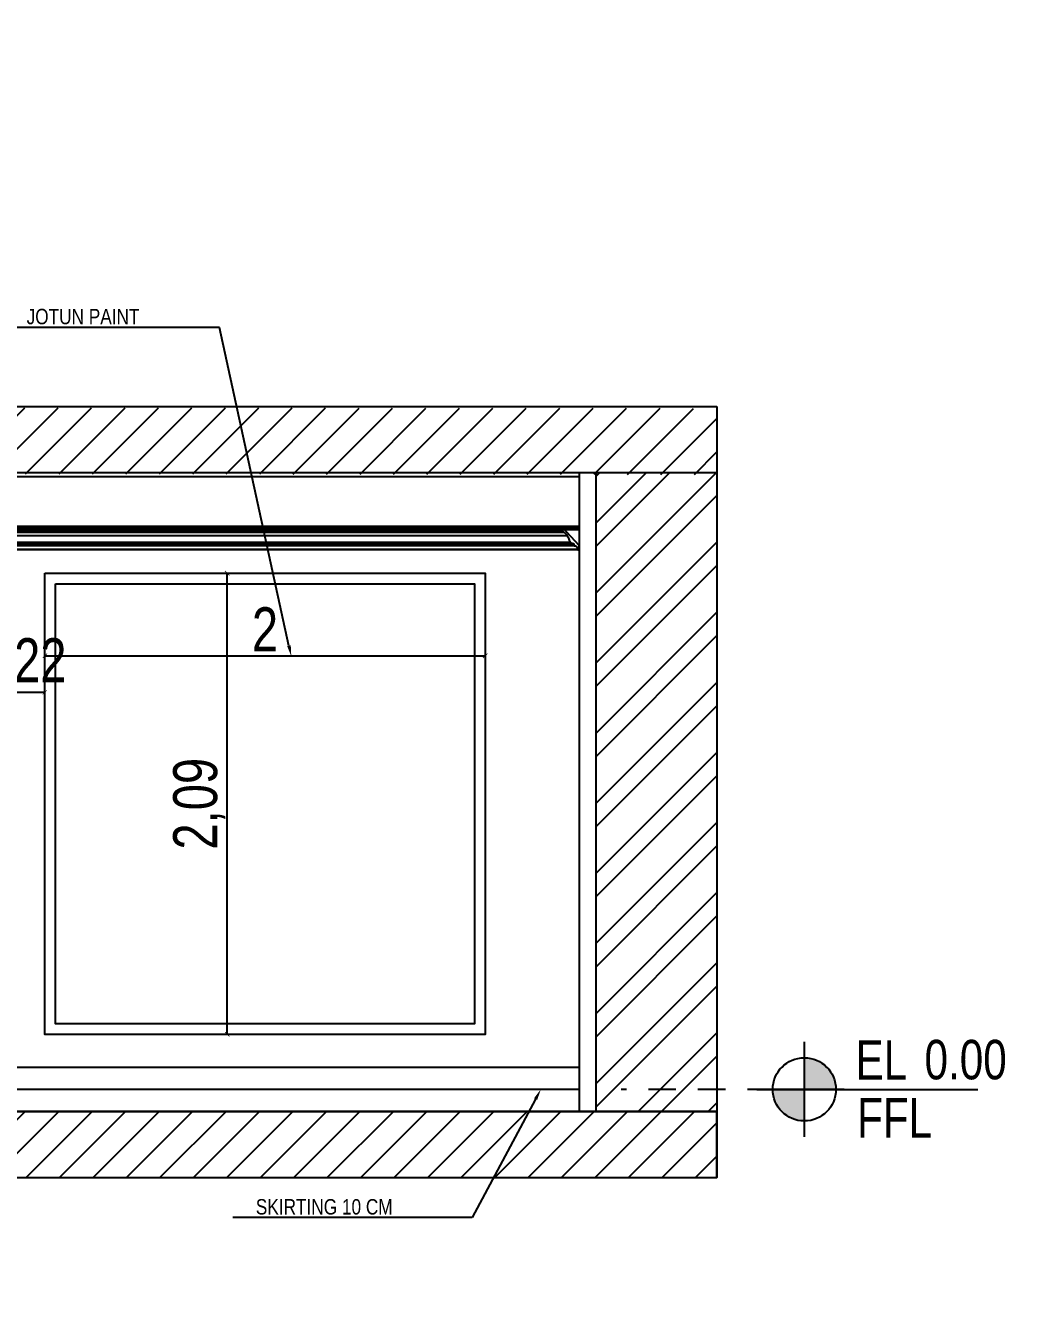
# Model space of a CAD drawing. Header units: inches. Extents: x -279 to 561, y -345 to 342.
# Drawn here: x -169.62 to -165.04, y 55.43 to 61.2 of the extents above; entities that cross this region are included whole.
import ezdxf
from ezdxf import colors
from ezdxf.entities.mleader import LeaderData, LeaderLine
from ezdxf.math import Vec2, Vec3

# ---------------------------------------------------------------- set-up
doc = ezdxf.new("R2010")
doc.units = ezdxf.units.IN
doc.header["$LTSCALE"] = 0.5
doc.header["$MEASUREMENT"] = 0
doc.linetypes.add('MV-X3EW$0$HIDDEN', pattern=[0.375, 0.25, -0.125])
doc.layers.add('!!!Var1', color=7, linetype='Continuous', true_color=0xe5a6d7)
for name, color, linetype in [('A-ANNO-LEVL-100', 7, 'Continuous'), ('LIGHT', 2, 'Continuous'), ('MV-X3EW$0$M-HVAC-SLDF', 2, 'Continuous'), ('S-DIM', 7, 'Continuous'), ('TEXT', 3, 'Continuous'), ('WAL', 7, 'Continuous'), ('WATER', 50, 'Continuous')]:
    doc.layers.add(name, color=color, linetype=linetype)
doc.styles.add('ROM', font='AGENCYR.TTF', dxfattribs={"width": 0.8})
doc.styles.get("Standard").update_dxf_attribs({"font": 'arial.ttf'})
doc.styles.add('T25-50', font='STENCIL.shx', dxfattribs={"height": 0.125})
doc.dimstyles.new('Copy(9) of ISO-25', dxfattribs={"dimtxt": 0.2, "dimasz": 0.02, "dimexe": 0.05, "dimexo": 0.05, "dimgap": 0.02, "dimtad": 1, "dimtxsty": 'ROM', "dimblk": 'ARCHTICK', "dimcen": 0.03, "dimse1": 1, "dimse2": 1, "dimclrd": 248, "dimclrt": 248, "dimadec": 0, "dimazin": 0, "dimtfac": 1, "dimtmove": 0, "dimatfit": 3, "dimldrblk": 'DOT', "dimfxl": 1, "dimarcsym": 0})
doc.dimstyles.get("Standard").update_dxf_attribs({"dimtxt": 0.18, "dimasz": 0.18, "dimexe": 0.18, "dimexo": 0.0625, "dimgap": 0.09, "dimtad": 0, "dimtih": 1, "dimtoh": 1, "dimzin": 0, "dimdsep": 46, "dimtxsty": 'Standard', "dimcen": 0.09, "dimadec": 0, "dimazin": 0, "dimtfac": 1, "dimtofl": 0, "dimtmove": 0, "dimatfit": 3, "dimfxl": 1, "dimtolj": 1, "dimtzin": 0, "dimarcsym": 0})

# ---------------------------------------------------------------- blocks, each defined once
blk = doc.blocks.new('*U473')
h = blk.add_hatch(color=256)
h.dxf.hatch_style = 1
h.paths.add_polyline_path([(0, 50), (0, 0), (50, 0, 0.414214)])
h.paths.add_polyline_path([(0, 0), (-50, 0, 0.414214), (0, -50)])
for p, q in [((0, -75), (0, 75)), ((-75, 0), (63.1, 0)), ((63.1, 0), (-50, 0)), ((0, 0), (274.6, 0))]:
    blk.add_line(p, q)
blk.add_circle((0, 0), 50)
at = {"style": 'T25-50', "width": 0.8}
for s, p in [('EL', (81.1, 15.3)), ('FFL', (83.5, -76.3))]:
    blk.add_text(s, height=62.5, dxfattribs=at).set_placement(p)
blk.add_attdef('LEVEL', (190.3, 15.9), '', height=62.5, dxfattribs=at)
blk = doc.blocks.new('_ArchTick')
at = {"color": 0, "linetype": 'ByBlock', "const_width": 0.15}
blk.add_lwpolyline([(-0.5, -0.5), (0.5, 0.5)], dxfattribs=at)
blk = doc.blocks.new('*D555')
at = {"layer": 'Defpoints', "color": 0, "transparency": 16777216}
for p in [(-168.706, 58.7144), (-168.556, 58.7144), (-168.706, 56.6205)]:
    blk.add_point(p, dxfattribs=at)
at = {"layer": 'WAL', "color": 248, "lineweight": -2, "transparency": 16777216}
blk.add_line((-168.706, 56.6205), (-168.706, 58.7144), dxfattribs=at)
at = {"layer": 'WAL', "color": 248, "lineweight": -2, "transparency": 16777216, "xscale": 0.02, "yscale": 0.02, "zscale": 0.02}
for p, rotation in [((-168.706, 58.7144), 90), ((-168.706, 56.6205), 270)]:
    blk.add_blockref('_ArchTick', p, dxfattribs=dict(at, rotation=rotation))
at = {"layer": 'WAL', "color": 248, "transparency": 16777216, "insert": (-168.8331, 57.6675), "char_height": 0.2, "attachment_point": 5, "rotation": 90, "style": 'ROM'}
blk.add_mtext('2,09', dxfattribs=at)
blk = doc.blocks.new('_DOT')
at = {"color": 0, "linetype": 'ByBlock'}
blk.add_line((-0.5, 0), (-1, 0), dxfattribs=at)
at = {"color": 0, "linetype": 'ByBlock', "const_width": 0.5}
blk.add_lwpolyline([(-0.25, 0, 1), (0.25, 0, 1)], format="xyb", close=True, dxfattribs=at)
blk = doc.blocks.new('*D556')
at = {"layer": 'Defpoints', "color": 0, "transparency": 16777216}
for p in [(-169.5344, 58.3675), (-167.5344, 58.3675), (-167.5344, 58.3393)]:
    blk.add_point(p, dxfattribs=at)
at = {"layer": 'WAL', "color": 248, "lineweight": -2, "transparency": 16777216}
blk.add_line((-169.5344, 58.3393), (-167.5344, 58.3393), dxfattribs=at)
at = {"layer": 'WAL', "color": 248, "lineweight": -2, "transparency": 16777216, "xscale": 0.02, "yscale": 0.02, "zscale": 0.02, "rotation": 180}
blk.add_blockref('_ArchTick', (-169.5344, 58.3393), dxfattribs=at)
at = {"layer": 'WAL', "color": 248, "lineweight": -2, "transparency": 16777216, "xscale": 0.02, "yscale": 0.02, "zscale": 0.02}
blk.add_blockref('_ArchTick', (-167.5344, 58.3393), dxfattribs=at)
at = {"layer": 'WAL', "color": 248, "transparency": 16777216, "insert": (-168.5344, 58.4593), "char_height": 0.2, "attachment_point": 5, "style": 'ROM'}
blk.add_mtext('2', dxfattribs=at)
blk = doc.blocks.new('*D557')
at = {"layer": 'Defpoints', "color": 0, "transparency": 16777216}
for p in [(-169.5344, 58.1735), (-169.7544, 57.9917), (-169.5344, 57.9917)]:
    blk.add_point(p, dxfattribs=at)
at = {"layer": 'WAL', "color": 248, "lineweight": -2, "transparency": 16777216}
blk.add_line((-169.7544, 58.1735), (-169.5344, 58.1735), dxfattribs=at)
at = {"layer": 'WAL', "color": 248, "lineweight": -2, "transparency": 16777216, "xscale": 0.02, "yscale": 0.02, "zscale": 0.02, "rotation": 180}
blk.add_blockref('_ArchTick', (-169.7544, 58.1735), dxfattribs=at)
at = {"layer": 'WAL', "color": 248, "lineweight": -2, "transparency": 16777216, "xscale": 0.02, "yscale": 0.02, "zscale": 0.02}
blk.add_blockref('_ArchTick', (-169.5344, 58.1735), dxfattribs=at)
at = {"layer": 'WAL', "color": 248, "transparency": 16777216, "insert": (-169.6444, 58.3006), "char_height": 0.2, "attachment_point": 5, "style": 'ROM'}
blk.add_mtext('0,22', dxfattribs=at)
blk = doc.blocks.new('*D1071')
at = {"color": 0, "linetype": 'ByBlock', "lineweight": -2, "transparency": 16777216}
for p, q in [((558.6522, 342.2788), (558.6522, 342.4729)), ((560.6522, 342.2788), (560.6522, 342.4729)), ((558.8322, 342.2929), (559.1722, 342.2929)), ((560.4722, 342.2929), (560.1322, 342.2929))]:
    blk.add_line(p, q, dxfattribs=at)
at = {"color": 0, "linetype": 'ByBlock', "transparency": 16777216}
for points in [[(558.8322, 342.3229), (558.8322, 342.2629), (558.6522, 342.2929)], [(560.4722, 342.3229), (560.4722, 342.2629), (560.6522, 342.2929)]]:
    blk.add_solid(points, dxfattribs=at)
at = {"layer": 'Defpoints', "color": 0, "linetype": 'ByBlock', "transparency": 16777216}
for p in [(560.6522, 342.2929), (558.6522, 342.2163), (560.6522, 342.2163)]:
    blk.add_point(p, dxfattribs=at)
at = {"layer": 'Defpoints', "color": 0, "ltscale": 0.5, "transparency": 16777216}
for p in [(-209.5, -305.36), (-209.5, -305.81), (-209.5, -305.81)]:
    blk.add_point(p, dxfattribs=at)
at = {"layer": 'S-DIM', "color": 0, "lineweight": -2, "ltscale": 0.5, "transparency": 16777216}
for p, q in [((-209.5, -305.18), (-209.5, -305)), ((-209.5625, -305.36), (-209.68, -305.36)), ((-209.5625, -305.81), (-209.68, -305.81)), ((-209.5, -305.99), (-209.5, -306.17))]:
    blk.add_line(p, q, dxfattribs=at)
at = {"layer": 'S-DIM', "color": 0, "ltscale": 0.5, "transparency": 16777216}
for points in [[(-209.53, -305.18), (-209.47, -305.18), (-209.5, -305.36)], [(-209.53, -305.99), (-209.47, -305.99), (-209.5, -305.81)]]:
    blk.add_solid(points, dxfattribs=at)
at = {"color": 0, "linetype": 'ByBlock', "transparency": 16777216, "insert": (559.6522, 342.2929), "char_height": 0.18, "attachment_point": 5}
blk.add_mtext('\\A1;2.0000', dxfattribs=at)
at = {"layer": 'S-DIM', "color": 0, "ltscale": 0.5, "transparency": 16777216, "insert": (-209.5, -305.585), "char_height": 0.18, "attachment_point": 5}
blk.add_mtext('\\A1;0.45', dxfattribs=at)

msp = doc.modelspace()

# ---------------------------------------------------------------- hatches: boundary and pattern name
at = {"linetype": 'Continuous', "lineweight": -3}
h = msp.add_hatch(dxfattribs=at)
h.set_pattern_fill('ANSI31', scale=0.86)
h.set_pattern_definition([(45, (-246.86517, 220.60606), (-0.07601398, 0.07601398), [])])
h.paths.add_polyline_path([(-176.2344, 59.4721), (-166.4822, 59.4625), (-166.4822, 59.1625), (-175.8973, 59.1721), (-175.9163, 59.1721), (-176.2344, 59.1721)])
h = msp.add_hatch(dxfattribs=at)
h.set_pattern_fill('ANSI32', scale=0.6)
h.set_pattern_definition([(45, (-72.37386, 85.18723), (-0.15909903, 0.15909903), []), (45, (-72.2678, 85.18723), (-0.15909903, 0.15909903), [])])
h.paths.add_polyline_path([(-167.0322, 56.2706), (-166.4822, 56.2706), (-166.4822, 59.1706), (-167.0322, 59.1706)])
h = msp.add_hatch(dxfattribs=at)
h.set_pattern_fill('ANSI31', scale=0.86)
h.set_pattern_definition([(45, (-72.29848, 85.48723), (-0.07601398, 0.07601398), [])])
h.paths.add_polyline_path([(-166.6631, 56.2706), (-176.2344, 56.2706), (-176.2344, 55.9706), (-166.4822, 55.9706), (-166.4822, 56.2706)])

# ---------------------------------------------------------------- linework, layer by layer
at = {"layer": '!!!Var1', "color": 7}
msp.add_polyline3d([(-167.1313, 58.8474, 0), (-167.1312, 58.8474, 0), (-167.1312, 58.8473, 0), (-167.1312, 58.8472, 0), (-167.1311, 58.8471, 0), (-167.1311, 58.8471, 0), (-167.1311, 58.847, 0), (-167.1304, 58.84, 0), (-167.1303, 58.8399, 0), (-167.1303, 58.8397, 0), (-167.1303, 58.8396, 0), (-167.1302, 58.8394, 0), (-167.1301, 58.8393, 0), (-167.13, 58.8392, 0), (-167.13, 58.8391, 0), (-167.1299, 58.8389, 0), (-167.1298, 58.8389, 0), (-167.1297, 58.8388, 0), (-167.1296, 58.8388, 0), (-167.1294, 58.8387, 0), (-167.1293, 58.8387, 0), (-167.1292, 58.8386, 0), (-167.1279, 58.8386, 0), (-167.1275, 58.8385, 0), (-167.1267, 58.8384, 0), (-167.1262, 58.8384, 0), (-167.1254, 58.8382, 0), (-167.125, 58.8381, 0), (-167.1241, 58.8379, 0), (-167.1237, 58.8377, 0), (-167.1228, 58.8373, 0), (-167.1224, 58.8371, 0), (-167.1215, 58.8366, 0), (-167.1211, 58.8363, 0), (-167.1202, 58.8356, 0), (-167.1197, 58.8352, 0), (-167.1189, 58.8343, 0), (-167.1185, 58.8338, 0), (-167.1178, 58.8327, 0), (-167.1175, 58.8321, 0), (-167.1169, 58.831, 0), (-167.1162, 58.8291, 0), (-167.116, 58.8284, 0), (-167.1156, 58.827, 0), (-167.1154, 58.8263, 0), (-167.1151, 58.8249, 0), (-167.1147, 58.8227, 0), (-167.1147, 58.8225, 0), (-167.1146, 58.8222, 0), (-167.1144, 58.8217, 0), (-167.1143, 58.8216, 0), (-167.1141, 58.8213, 0), (-167.114, 58.8212, 0), (-167.1138, 58.821, 0), (-167.1136, 58.8209, 0), (-167.1134, 58.8208, 0), (-167.113, 58.8206, 0), (-167.1128, 58.8206, 0), (-167.1126, 58.8206, 0), (-167.1075, 58.8213, 0), (-167.1075, 58.8401, 0), (-167.182, 58.9206, 0), (-167.1958, 58.9206, 0), (-167.195, 58.9089, 0), (-167.195, 58.9087, 0), (-167.195, 58.9084, 0), (-167.1949, 58.9082, 0), (-167.1948, 58.9079, 0), (-167.1948, 58.9077, 0), (-167.1946, 58.9074, 0), (-167.1946, 58.9073, 0), (-167.1944, 58.9071, 0), (-167.1943, 58.907, 0), (-167.1941, 58.9068, 0), (-167.194, 58.9067, 0), (-167.1937, 58.9065, 0), (-167.1936, 58.9065, 0), (-167.1934, 58.9064, 0), (-167.1895, 58.9056, 0), (-167.1856, 58.9046, 0), (-167.1817, 58.9031, 0), (-167.1778, 58.901, 0), (-167.1738, 58.8982, 0), (-167.1697, 58.8944, 0), (-167.1656, 58.8894, 0), (-167.162, 58.8842, 0), (-167.1591, 58.879, 0), (-167.1566, 58.8739, 0), (-167.1544, 58.8689, 0), (-167.1522, 58.8642, 0), (-167.1498, 58.8597, 0), (-167.1471, 58.8555, 0), (-167.1465, 58.8548, 0), (-167.1454, 58.8536, 0), (-167.1435, 58.8521, 0), (-167.1414, 58.8509, 0), (-167.1391, 58.8499, 0), (-167.1367, 58.8491, 0), (-167.1342, 58.8484, 0), (-167.1317, 58.8478, 0), (-167.1317, 58.8478, 0), (-167.1316, 58.8477, 0), (-167.1316, 58.8477, 0), (-167.1315, 58.8476, 0), (-167.1314, 58.8476, 0), (-167.1314, 58.8475, 0), (-167.1313, 58.8475, 0)], close=True, dxfattribs=at)
for p, q in [((-176.2344, 59.4706), (-166.4822, 59.4706)), ((-166.4822, 59.4706), (-166.4822, 55.9706)), ((-166.4822, 59.1706), (-176.2344, 59.1706)), ((-167.1075, 59.1706), (-167.1075, 56.2706)), ((-167.0322, 59.1706), (-167.0322, 56.2706))]:
    msp.add_line(p, q)
at = {"color": 7}
for p, q in [((-167.1075, 56.4706), (-176.0344, 56.4706)), ((-167.1075, 56.3706), (-176.0344, 56.3706)), ((-173.9568, 56.2706), (-166.4822, 56.2706))]:
    msp.add_line(p, q, dxfattribs=at)
for points in [[(-169.5344, 58.7144), (-167.5344, 58.7144), (-167.5344, 56.6205), (-169.5344, 56.6205)], [(-169.4861, 58.6661), (-167.5827, 58.6661), (-167.5827, 56.6688), (-169.4861, 56.6688)]]:
    msp.add_lwpolyline(points, close=True)
at = {"color": 7, "linetype": 'Continuous'}
msp.add_lwpolyline([(-166.4822, 56.2706), (-176.2344, 56.2706), (-176.2344, 55.9706), (-166.4822, 55.9706)], close=True, dxfattribs=at)
at = {"layer": 'LIGHT', "color": 7, "lineweight": 70}
msp.add_line((-176.0344, 58.9206), (-167.1075, 58.9206), dxfattribs=at)
at = {"layer": 'MV-X3EW$0$M-HVAC-SLDF', "color": 7, "linetype": 'MV-X3EW$0$HIDDEN'}
msp.add_line((-165.993, 56.3706), (-166.9164, 56.3706), dxfattribs=at)
at = {"layer": 'WATER', "color": 7}
for p, q in [((-176.0344, 59.153), (-167.1075, 59.153)), ((-175.6573, 58.901), (-167.1778, 58.901)), ((-167.162, 58.8842), (-175.6573, 58.8842)), ((-167.1934, 58.9064), (-170.0253, 58.9064)), ((-167.1317, 58.8478), (-175.6573, 58.8478)), ((-167.1293, 58.8387), (-175.6573, 58.8386)), ((-170.0253, 58.8555), (-167.1471, 58.8555)), ((-170.0253, 58.847), (-167.1311, 58.847)), ((-175.6573, 58.8227), (-167.1147, 58.8227)), ((-167.1129, 58.8206), (-170.0253, 58.8206))]:
    msp.add_line(p, q, dxfattribs=at)

# ---------------------------------------------------------------- block references
at = {"layer": 'A-ANNO-LEVL-100', "color": 7, "xscale": 0.002869115383497128, "yscale": 0.002869115383497128, "zscale": 0.002869115383497128}
msp.add_blockref('*U473', (-166.0846, 56.3706), dxfattribs=at).add_auto_attribs({'LEVEL': '0.00'})

# ---------------------------------------------------------------- dimensions: what is measured, and where the dimension line sits
at = {"layer": 'S-DIM', "ltscale": 0.5}
dim = msp.add_linear_dim(base=(-209.5, -305.81), p1=(-209.5, -305.36), p2=(-209.5, -305.81), angle=90, dimstyle='Standard', dxfattribs=at)
dim.commit()
dim.dimension.update_dxf_attribs({"geometry": '*D1071', "text_midpoint": (-209.5, -305.585)})
at = {"layer": 'WAL'}
for base, p1, p2, angle, picture, middle in [((-168.706, 58.7144), (-168.706, 56.6205), (-168.556, 58.7144), 90, '*D555', (-168.8331, 57.6675)), ((-167.5344, 58.3393), (-169.5344, 58.3675), (-167.5344, 58.3675), 180, '*D556', (-168.5344, 58.4593))]:
    dim = msp.add_linear_dim(base=base, p1=p1, p2=p2, angle=angle, dimstyle='Copy(9) of ISO-25', dxfattribs=at)
    dim.commit()
    dim.dimension.update_dxf_attribs({"geometry": picture, "text_midpoint": middle})
dim = msp.add_linear_dim(base=(-169.5344, 58.1735), p1=(-169.7544, 57.9917), p2=(-169.5344, 57.9917), angle=180, dimstyle='Copy(9) of ISO-25', dxfattribs=at)
dim.commit()
dim.dimension.update_dxf_attribs({"geometry": '*D557', "text_midpoint": (-169.6444, 58.1735), "dimtype": 160})

# ---------------------------------------------------------------- leaders
at = {"layer": 'TEXT', "color": 7, "lineweight": 15, "ltscale": 8e-05}
ml = msp.add_multileader_mtext('Standard', dxfattribs=at)
ml.set_content('{\\W0.8;JOTUN PAINT }', color=7)
ml.set_leader_properties()
ml.build(insert=Vec2(0, 0))
ml.multileader.update_dxf_attribs({"text_right_attachment_type": 6, "dogleg_length": 0.2, "arrow_head_size": 0.05})
ctx = ml.context
ctx.base_point, ctx.char_height, ctx.arrow_head_size, ctx.landing_gap_size, ctx.plane_origin = Vec3(-169.7055, 59.8788), 0.07, 0.05, 0.09, Vec3(-171.1104, 62.6364)
ctx.right_attachment, ctx.text_align_type = 6, 1
notes = []
notes.append((ctx, [(0, (1, 1, 0), (-168.7405, 59.8304), (-1, 0), 0.2758, [(0, [(-168.4149, 58.3359)], 0, [])])]))
ctx.mtext.insert, ctx.mtext.alignment, ctx.mtext.flow_direction = Vec3(-169.3609, 59.9144), 2, 5
ml = msp.add_multileader_mtext('Standard', dxfattribs=at)
ml.set_content('{\\fArial|b0|i0|c0|p34;\\W0.8;SKIRTING 10 CM}', color=7)
ml.set_leader_properties()
ml.build(insert=Vec2(0, 0))
ml.multileader.update_dxf_attribs({"text_right_attachment_type": 6, "dogleg_length": 0.2, "arrow_head_size": 0.05})
ctx = ml.context
ctx.base_point, ctx.char_height, ctx.arrow_head_size, ctx.landing_gap_size, ctx.plane_origin = Vec3(-168.6615, 55.8369), 0.07, 0.05, 0.09, Vec3(-168.7764, 56.9005)
ctx.right_attachment, ctx.text_align_type = 6, 1
notes.append((ctx, [(0, (1, 1, 0), (-167.5935, 55.7885), (-1, 0), 0.2758, [(0, [(-167.2816, 56.3706)], 0, [])])]))
ctx.mtext.insert, ctx.mtext.alignment, ctx.mtext.flow_direction = Vec3(-168.2654, 55.8725), 2, 5
for ctx, leaders in notes:
    for number, flags, end, landing, length, lines in leaders:
        leader = LeaderData()
        leader.index, (leader.has_last_leader_line, leader.has_dogleg_vector, leader.attachment_direction) = number, flags
        leader.last_leader_point, leader.dogleg_vector, leader.dogleg_length = Vec3(end), Vec3(landing), length
        for number, points, colour, breaks in lines:
            line = LeaderLine()
            line.index, line.vertices, line.color, line.breaks = number, Vec3.list(points), colors.encode_raw_color(colour), breaks
            leader.lines.append(line)
        ctx.leaders.append(leader)

doc.saveas('drawing.dxf')
